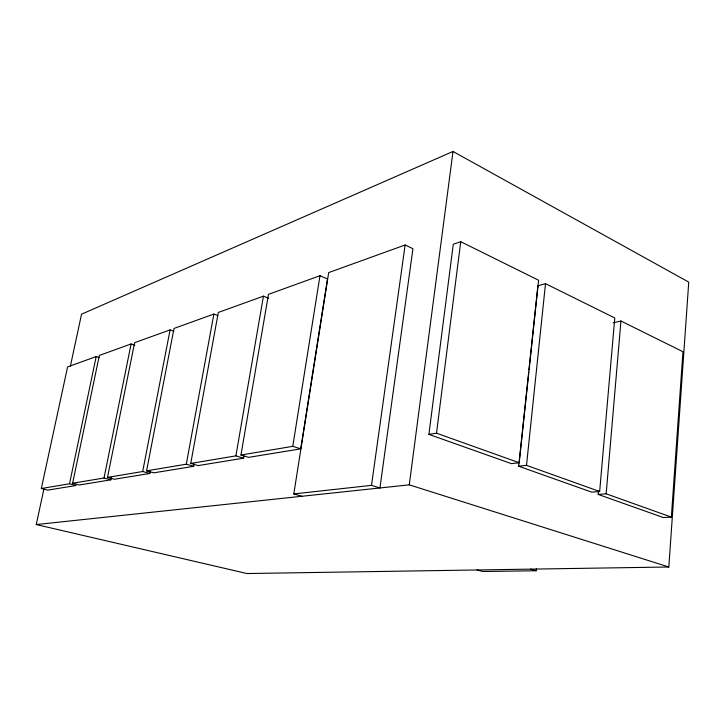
<?xml version="1.0" encoding="UTF-8"?>
<svg xmlns="http://www.w3.org/2000/svg" width="725" height="725" viewBox="0 0 725 725"><rect width="100%" height="100%" fill="white"/><g stroke="black" fill="none" stroke-linecap="round" stroke-linejoin="round"><path stroke-width="1.09" d="M598.524 491.079L598.225 494.441L663.384 517.559L671.35 517.106L682.959 351.725L620.944 321.012L613.232 322.779M43.881 489.13L36.25 524.556L246.971 573.538L668.822 566.995L688.75 282.134L453.016 151.462L81.562 314.188L70.352 366.225M671.35 517.106L606.154 493.807L620.944 321.012M528.697 372.088L518.683 466.229L591.745 492.148L599.666 491.487L614.782 317.967L545.508 283.665L537.887 285.795L528.942 369.85M477.104 569.968L482.732 571.499L536.273 570.756L536.491 568.509M599.666 491.487L526.504 465.35L545.508 283.665M519.2 462.74L538.612 280.249L460.728 241.688L453.27 244.262L428.892 434.384L511.388 463.647L519.2 462.74L436.513 433.188L428.892 434.384M436.513 433.188L460.728 241.688M36.25 524.556L409.272 484.844L453.016 151.462M371.499 485.36L405.13 244.977L412.942 248.684L379.945 487.961L371.499 485.36L293.806 493.924L328.688 272.591L405.13 244.977M300.721 448.857L327.501 278.953L319.988 275.727L268.477 294.341L240.954 455.028L248.648 457.357L300.721 448.857L292.773 446.337L240.954 455.028M292.773 446.337L319.988 275.727M268.622 298.247L263.438 296.153L218.307 312.457L190.738 463.447L198.152 465.595L243.564 458.182L243.944 455.962M190.738 463.447L235.897 455.871L263.438 296.153M217.881 315.583L213.875 314.061L174.009 328.452L146.595 470.851L153.745 472.836L193.702 466.32L194.101 464.1M146.595 470.851L186.307 464.19L213.875 314.061M173.955 331.28L170.085 329.875L134.614 342.689L107.499 477.412L114.396 479.252L149.812 473.479L150.238 471.25M107.499 477.412L142.689 471.513L170.085 329.875M134.859 345.245L131.107 343.949L99.352 355.422L72.627 483.258L79.27 484.989L110.889 479.823L111.333 477.621M72.627 483.258L104.028 477.993L131.107 343.949M96.198 356.564L67.597 366.895L41.325 488.514L69.518 483.783L96.198 356.564L99.37 357.615M518.683 466.229L526.504 465.35M598.225 494.441L606.154 493.807M41.325 488.514L47.741 490.127L76.143 485.496L69.518 483.783M104.028 477.993L110.889 479.823M142.689 471.513L149.812 473.479M530.564 569.134L536.273 570.756M186.307 464.19L193.702 466.32M293.806 493.924L301.926 496.272M235.897 455.871L243.564 458.182M409.272 484.844L668.822 566.995"/></g></svg>
